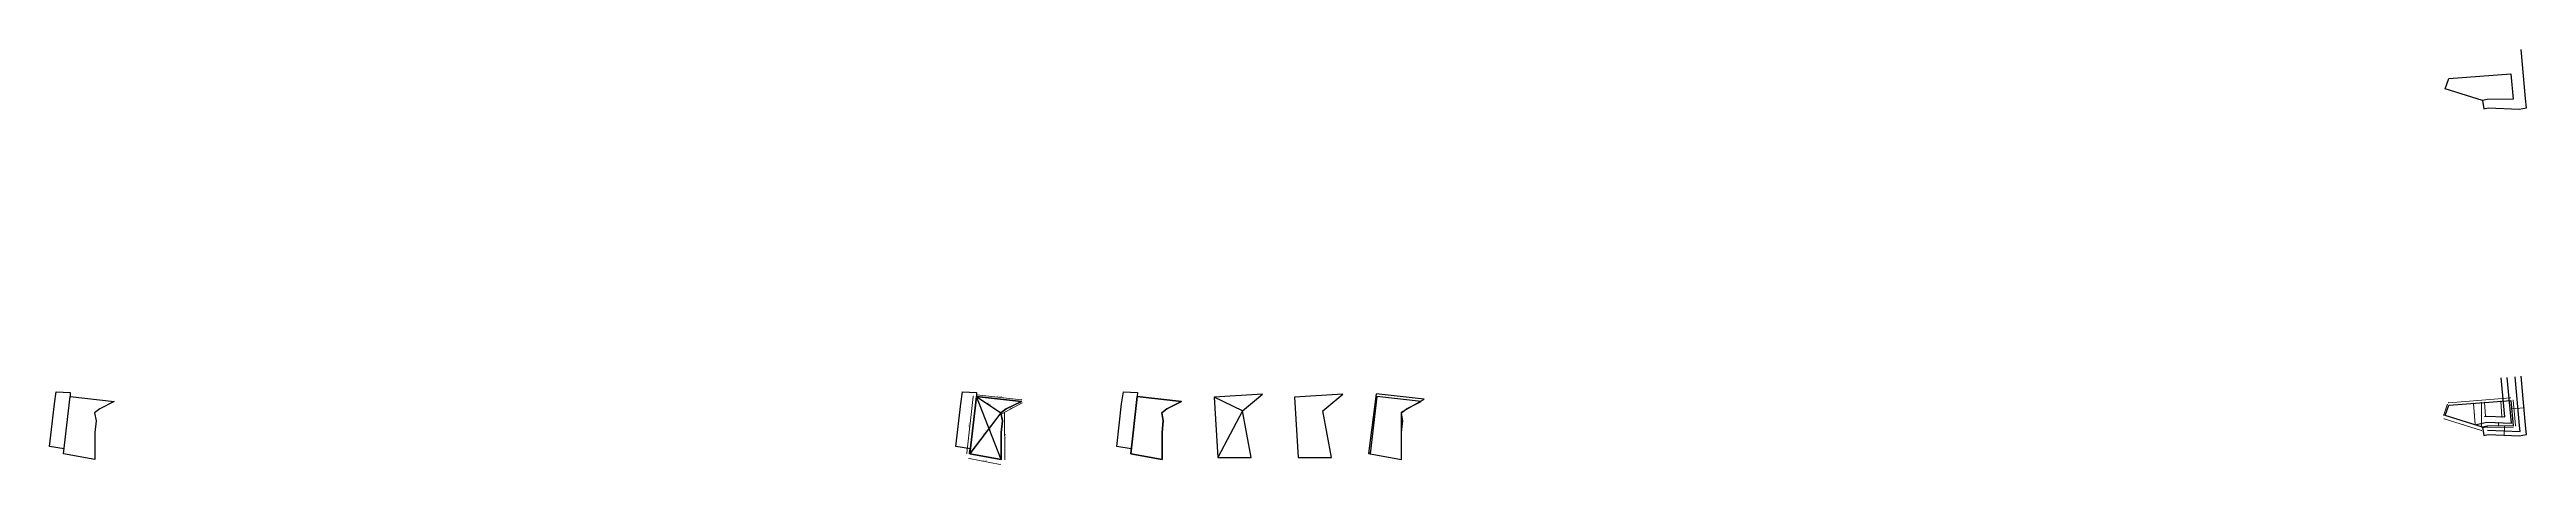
# Model space of a CAD drawing. Header units: inches. Extents: x 21312 to 154598, y -13316 to 16604.
# Drawn here: x 54699 to 79460, y -5303 to -1151 of the extents above; entities that cross this region are included whole.
import ezdxf

# ---------------------------------------------------------------- set-up
doc = ezdxf.new("R2010")
doc.units = ezdxf.units.IN
doc.header["$LTSCALE"] = 0.5
doc.header["$MEASUREMENT"] = 0
doc.header["$PDMODE"] = 66
doc.layers.add('hatch', color=9, linetype='Continuous', lineweight=0)
doc.layers.add('Toilet', color=7, linetype='Continuous', lineweight=25)
doc.styles.get("Standard").update_dxf_attribs({"font": 'arial.ttf'})
doc.dimstyles.new('S8', dxfattribs={"dimtxt": 5, "dimasz": 1, "dimexe": 6, "dimexo": 18, "dimgap": 1.9375, "dimtad": 1, "dimdec": 0, "dimzin": 3, "dimdsep": 46, "dimlunit": 4, "dimtxsty": 'Standard', "dimblk": 'dot 2', "dimcen": 12, "dimse1": 1, "dimse2": 1, "dimclrd": 1, "dimclre": 1, "dimclrt": 256, "dimadec": 0, "dimazin": 0, "dimtfac": 0.75, "dimtdec": 0, "dimtix": 1, "dimtmove": 1, "dimatfit": 3, "dimldrblk": 'DOT', "dimfxl": 1, "dimtolj": 1, "dimtzin": 0, "dimlwd": 9, "dimlwe": 9, "dimarcsym": 0})

# ---------------------------------------------------------------- blocks, each defined once
blk = doc.blocks.new('dot1')
at = {"layer": 'hatch'}
h = blk.add_hatch(color=256, dxfattribs=at)
edge = h.paths.add_edge_path()
edge.add_arc((0, 0), 1, 0, 360)
for p, q in [((3, 0), (-3, 0)), ((0, 3), (0, -3))]:
    blk.add_line(p, q, dxfattribs=at)
blk.add_circle((0, 0), 1, dxfattribs=at)
blk = doc.blocks.new('dot 2')
at = {"layer": 'hatch', "xscale": 0.5, "yscale": 0.5, "zscale": 0.5}
blk.add_blockref('dot1', (0, 0), dxfattribs=at)
blk = doc.blocks.new('*D944')
at = {"layer": 'Defpoints', "color": 0, "transparency": 16777216}
for p in [(63964, -4625), (63966, -4605), (64415, -4675)]:
    blk.add_point(p, dxfattribs=at)
at = {"layer": 'Toilet', "color": 1, "lineweight": 9, "transparency": 16777216}
blk.add_line((64416, -4655), (63967, -4606), dxfattribs=at)
for p, rotation in [((63966, -4605), 173.6625769710132), ((64417, -4656), 353.6625769710132)]:
    blk.add_blockref('dot 2', p, dxfattribs=dict(at, rotation=rotation))
at = {"layer": 'Toilet', "transparency": 16777216, "insert": (64193, -4622), "char_height": 12, "attachment_point": 5, "rotation": 353.6626}
blk.add_mtext('\\A1;37\'-10"', dxfattribs=at)
blk = doc.blocks.new('_Dot')
at = {"color": 0, "linetype": 'ByBlock', "lineweight": -2}
blk.add_line((-0.5, 0), (-1, 0), dxfattribs=at)
at = {"color": 0, "linetype": 'ByBlock', "const_width": 0.5}
blk.add_lwpolyline([(-0.25, 0, 1), (0.25, 0, 1)], format="xyb", close=True, dxfattribs=at)
blk = doc.blocks.new('*D945')
at = {"layer": 'Defpoints', "color": 0, "transparency": 16777216}
for p in [(63964, -4625), (63868, -5192), (63899, -5196)]:
    blk.add_point(p, dxfattribs=at)
at = {"layer": 'Toilet', "color": 1, "lineweight": 9, "transparency": 16777216}
blk.add_line((63933, -4622), (63868, -5191), dxfattribs=at)
for p, rotation in [((63933, -4621), 83.49005685040993), ((63868, -5192), 263.49005685041)]:
    blk.add_blockref('dot 2', p, dxfattribs=dict(at, rotation=rotation))
at = {"layer": 'Toilet', "transparency": 16777216, "insert": (63892, -4906), "char_height": 12, "attachment_point": 5, "rotation": 83.4901}
blk.add_mtext('\\A1;47\'-11"', dxfattribs=at)
blk = doc.blocks.new('*D946')
at = {"layer": 'Defpoints', "color": 0, "transparency": 16777216}
for p in [(64415, -4675), (64210, -4785), (64217, -4798)]:
    blk.add_point(p, dxfattribs=at)
at = {"layer": 'Toilet', "color": 1, "lineweight": 9, "transparency": 16777216}
blk.add_line((64421, -4688), (64218, -4797), dxfattribs=at)
for p, rotation in [((64422, -4687), 28.37910667410026), ((64217, -4798), 208.3791066741002)]:
    blk.add_blockref('dot 2', p, dxfattribs=dict(at, rotation=rotation))
at = {"layer": 'Toilet', "transparency": 16777216, "insert": (64315, -4735), "char_height": 12, "attachment_point": 5, "rotation": 28.3791}
blk.add_mtext('\\A1;19\'-5"', dxfattribs=at)
blk = doc.blocks.new('*D947')
at = {"layer": 'Defpoints', "color": 0, "transparency": 16777216}
for p in [(64210, -4785), (64212, -5254), (64248, -5254)]:
    blk.add_point(p, dxfattribs=at)
at = {"layer": 'Toilet', "color": 1, "lineweight": 9, "transparency": 16777216}
blk.add_line((64246, -4786), (64248, -5253), dxfattribs=at)
for p, rotation in [((64246, -4785), 90.20646342263882), ((64248, -5254), 270.2064634226389)]:
    blk.add_blockref('dot 2', p, dxfattribs=dict(at, rotation=rotation))
at = {"layer": 'Toilet', "transparency": 16777216, "insert": (64255, -5020), "char_height": 12, "attachment_point": 5, "rotation": 270.2065}
blk.add_mtext('\\A1;39\'-1"', dxfattribs=at)
blk = doc.blocks.new('*D949')
at = {"layer": 'Defpoints', "color": 0, "transparency": 16777216}
for p in [(63964, -4625), (64210, -4785), (64210, -4785)]:
    blk.add_point(p, dxfattribs=at)
at = {"layer": 'Toilet', "color": 1, "lineweight": 9, "transparency": 16777216}
blk.add_line((63965, -4625), (64209, -4785), dxfattribs=at)
for p, rotation in [((63964, -4625), 146.8266123415841), ((64210, -4785), 326.8266123415841)]:
    blk.add_blockref('dot 2', p, dxfattribs=dict(at, rotation=rotation))
at = {"layer": 'Toilet', "transparency": 16777216, "insert": (64091, -4698), "char_height": 12, "attachment_point": 5, "rotation": 326.8266}
blk.add_mtext('\\A1;24\'-6"', dxfattribs=at)
blk = doc.blocks.new('*D950')
at = {"layer": 'Defpoints', "color": 0, "transparency": 16777216}
for p in [(63964, -4625), (63964, -4625), (64212, -5254)]:
    blk.add_point(p, dxfattribs=at)
at = {"layer": 'Toilet', "color": 1, "lineweight": 9, "transparency": 16777216}
blk.add_line((64211, -5253), (63964, -4625), dxfattribs=at)
for p, rotation in [((63964, -4625), 111.4851475762037), ((64212, -5254), 291.4851475762038)]:
    blk.add_blockref('dot 2', p, dxfattribs=dict(at, rotation=rotation))
at = {"layer": 'Toilet', "transparency": 16777216, "insert": (64095, -4936), "char_height": 12, "attachment_point": 5, "rotation": 291.4851}
blk.add_mtext('\\A1;56\'-4"', dxfattribs=at)
blk = doc.blocks.new('*D951')
at = {"layer": 'Defpoints', "color": 0, "transparency": 16777216}
for p in [(64210, -4785), (63899, -5196), (63899, -5196)]:
    blk.add_point(p, dxfattribs=at)
at = {"layer": 'Toilet', "color": 1, "lineweight": 9, "transparency": 16777216}
blk.add_line((64209, -4786), (63899, -5195), dxfattribs=at)
for p, rotation in [((64210, -4785), 52.81806710943047), ((63899, -5196), 232.8180671094305)]:
    blk.add_blockref('dot 2', p, dxfattribs=dict(at, rotation=rotation))
at = {"layer": 'Toilet', "transparency": 16777216, "insert": (64048, -4986), "char_height": 12, "attachment_point": 5, "rotation": 52.8181}
blk.add_mtext('\\A1;42\'-11"', dxfattribs=at)
blk = doc.blocks.new('*D952')
at = {"layer": 'Defpoints', "color": 0, "transparency": 16777216}
for p in [(63892, -5195), (63899, -5196), (63904, -5148)]:
    blk.add_point(p, dxfattribs=at)
at = {"layer": 'Toilet', "color": 1, "lineweight": 9, "transparency": 16777216}
blk.add_line((63898, -5148), (63892, -5194), dxfattribs=at)
for p, rotation in [((63892, -5195), 263.4900568504191), ((63898, -5147), 83.49005685041905)]:
    blk.add_blockref('dot 2', p, dxfattribs=dict(at, rotation=rotation))
at = {"layer": 'Toilet', "transparency": 16777216, "insert": (63891, -5171), "char_height": 5, "attachment_point": 5, "rotation": 83.4901}
blk.add_mtext('\\A1;4\'-0"', dxfattribs=at)
blk = doc.blocks.new('*D953')
at = {"layer": 'Defpoints', "color": 0, "transparency": 16777216}
for p in [(67885, -5192), (67902, -5196), (67904, -5188)]:
    blk.add_point(p, dxfattribs=at)
at = {"layer": 'Toilet', "color": 1, "lineweight": 9, "transparency": 16777216}
blk.add_line((67887, -5185), (67903, -5188), dxfattribs=at)
for p, rotation in [((67886, -5185), 169.4528006292051), ((67904, -5188), 349.4528006292051)]:
    blk.add_blockref('dot 2', p, dxfattribs=dict(at, rotation=rotation))
at = {"layer": 'Toilet', "transparency": 16777216, "insert": (67896, -5182), "char_height": 5, "attachment_point": 5, "rotation": 349.4528}
blk.add_mtext('\\A1;1\'-6"', dxfattribs=at)
blk = doc.blocks.new('*D954')
at = {"layer": 'Defpoints', "color": 0, "transparency": 16777216}
for p in [(79301, -4637), (79303, -4662), (78684, -4710)]:
    blk.add_point(p, dxfattribs=at)
at = {"layer": 'Toilet', "color": 1, "lineweight": 9, "transparency": 16777216}
blk.add_line((78683, -4685), (79300, -4637), dxfattribs=at)
for p, rotation in [((78682, -4685), 184.4456876386773), ((79301, -4637), 4.445687638677336)]:
    blk.add_blockref('dot 2', p, dxfattribs=dict(at, rotation=rotation))
at = {"layer": 'Toilet', "transparency": 16777216, "insert": (78991, -4656), "char_height": 5, "attachment_point": 5, "rotation": 4.4457}
blk.add_mtext('\\A1;51\'-9"', dxfattribs=at)
blk = doc.blocks.new('*D955')
at = {"layer": 'Defpoints', "color": 0, "transparency": 16777216}
for p in [(79303, -4662), (79328, -4918), (79352, -4915)]:
    blk.add_point(p, dxfattribs=at)
at = {"layer": 'Toilet', "color": 1, "lineweight": 9, "transparency": 16777216}
blk.add_line((79327, -4661), (79351, -4914), dxfattribs=at)
for p, rotation in [((79327, -4660), 95.58252679093293), ((79352, -4915), 275.5825267909329)]:
    blk.add_blockref('dot 2', p, dxfattribs=dict(at, rotation=rotation))
at = {"layer": 'Toilet', "transparency": 16777216, "insert": (79343, -4787), "char_height": 5, "attachment_point": 5, "rotation": 275.5825}
blk.add_mtext('\\A1;21\'-5"', dxfattribs=at)
blk = doc.blocks.new('*D956')
at = {"layer": 'Defpoints', "color": 0, "transparency": 16777216}
for p in [(79066, -4920), (79066, -4932), (79328, -4918)]:
    blk.add_point(p, dxfattribs=at)
at = {"layer": 'Toilet', "color": 1, "lineweight": 9, "transparency": 16777216}
blk.add_line((79327, -4931), (79067, -4932), dxfattribs=at)
for p, rotation in [((79066, -4932), 180.3880903765517), ((79328, -4931), 0.3880903765517463)]:
    blk.add_blockref('dot 2', p, dxfattribs=dict(at, rotation=rotation))
at = {"layer": 'Toilet', "transparency": 16777216, "insert": (79197, -4927), "char_height": 5, "attachment_point": 5, "rotation": 0.3881}
blk.add_mtext('\\A1;21\'-10"', dxfattribs=at)
blk = doc.blocks.new('*D957')
at = {"layer": 'Defpoints', "color": 0, "transparency": 16777216}
for p in [(79021, -4929), (79023, -4937), (79066, -4920)]:
    blk.add_point(p, dxfattribs=at)
at = {"layer": 'Toilet', "color": 1, "lineweight": 9, "transparency": 16777216}
blk.add_line((79067, -4928), (79024, -4936), dxfattribs=at)
for p, rotation in [((79023, -4937), 191.6607173952628), ((79068, -4927), 11.66071739526284)]:
    blk.add_blockref('dot 2', p, dxfattribs=dict(at, rotation=rotation))
at = {"layer": 'Toilet', "transparency": 16777216, "insert": (79044, -4928), "char_height": 5, "attachment_point": 5, "rotation": 11.6607}
blk.add_mtext('\\A1;3\'-10"', dxfattribs=at)
blk = doc.blocks.new('*D958')
at = {"layer": 'Defpoints', "color": 0, "transparency": 16777216}
for p in [(78637, -4846), (78647, -4813), (79021, -4929)]:
    blk.add_point(p, dxfattribs=at)
at = {"layer": 'Toilet', "color": 1, "lineweight": 9, "transparency": 16777216}
blk.add_line((79010, -4962), (78638, -4847), dxfattribs=at)
for p, rotation in [((78637, -4846), 162.8047614473128), ((79011, -4962), 342.8047614473128)]:
    blk.add_blockref('dot 2', p, dxfattribs=dict(at, rotation=rotation))
at = {"layer": 'Toilet', "transparency": 16777216, "insert": (78825, -4900), "char_height": 5, "attachment_point": 5, "rotation": 342.8048}
blk.add_mtext('\\A1;32\'-7"', dxfattribs=at)
blk = doc.blocks.new('*D959')
at = {"layer": 'Defpoints', "color": 0, "transparency": 16777216}
for p in [(78647, -4813), (78669, -4705), (78684, -4710)]:
    blk.add_point(p, dxfattribs=at)
at = {"layer": 'Toilet', "color": 1, "lineweight": 9, "transparency": 16777216}
blk.add_line((78633, -4807), (78668, -4706), dxfattribs=at)
for p, rotation in [((78669, -4705), 70.66672790311381), ((78632, -4808), 250.6667279031138)]:
    blk.add_blockref('dot 2', p, dxfattribs=dict(at, rotation=rotation))
at = {"layer": 'Toilet', "transparency": 16777216, "insert": (78646, -4755), "char_height": 5, "attachment_point": 5, "rotation": 70.6667}
blk.add_mtext('\\A1;9\'-1"', dxfattribs=at)
blk = doc.blocks.new('*D960')
at = {"layer": 'Defpoints', "color": 0, "transparency": 16777216}
for p in [(79316, -4790), (79436, -4736), (79439, -4779)]:
    blk.add_point(p, dxfattribs=at)
at = {"layer": 'Toilet', "color": 1, "lineweight": 9, "transparency": 16777216}
blk.add_line((79313, -4747), (79435, -4736), dxfattribs=at)
for p, rotation in [((79312, -4747), 185.1661865420241), ((79436, -4736), 5.166186542024103)]:
    blk.add_blockref('dot 2', p, dxfattribs=dict(at, rotation=rotation))
at = {"layer": 'Toilet', "transparency": 16777216, "insert": (79373, -4737), "char_height": 5, "attachment_point": 5, "rotation": 5.1662}
blk.add_mtext('\\A1;10\'-4"', dxfattribs=at)
blk = doc.blocks.new('*D961')
at = {"layer": 'Defpoints', "color": 0, "transparency": 16777216}
for p in [(79197, -4919), (79193, -5009), (79236, -5010)]:
    blk.add_point(p, dxfattribs=at)
at = {"layer": 'Toilet', "color": 1, "lineweight": 9, "transparency": 16777216}
blk.add_line((79240, -4921), (79236, -5009), dxfattribs=at)
for p, rotation in [((79240, -4920), 87.69863891291932), ((79236, -5010), 267.6986389129193)]:
    blk.add_blockref('dot 2', p, dxfattribs=dict(at, rotation=rotation))
at = {"layer": 'Toilet', "transparency": 16777216, "insert": (79233, -4965), "char_height": 5, "attachment_point": 5, "rotation": 87.6986}
blk.add_mtext('\\A1;7\'-6"', dxfattribs=at)
blk = doc.blocks.new('*D962')
at = {"layer": 'Defpoints', "color": 0, "transparency": 16777216}
for p in [(79202, -4670), (79232, -4667), (79244, -4827)]:
    blk.add_point(p, dxfattribs=at)
at = {"layer": 'Toilet', "color": 1, "lineweight": 9, "transparency": 16777216}
blk.add_line((79215, -4828), (79203, -4671), dxfattribs=at)
for p, rotation in [((79202, -4670), 94.44568763867561), ((79215, -4829), 274.4456876386756)]:
    blk.add_blockref('dot 2', p, dxfattribs=dict(at, rotation=rotation))
at = {"layer": 'Toilet', "transparency": 16777216, "insert": (79213, -4749), "char_height": 5, "attachment_point": 5, "rotation": 274.4457}
blk.add_mtext('\\A1;13\'-4"', dxfattribs=at)
blk = doc.blocks.new('*D963')
at = {"layer": 'Defpoints', "color": 0, "transparency": 16777216}
for p in [(79039, -4682), (79049, -4682), (79060, -4819)]:
    blk.add_point(p, dxfattribs=at)
at = {"layer": 'Toilet', "color": 1, "lineweight": 9, "transparency": 16777216}
blk.add_line((79050, -4819), (79039, -4683), dxfattribs=at)
for p, rotation in [((79039, -4682), 94.44568763867457), ((79050, -4820), 274.4456876386745)]:
    blk.add_blockref('dot 2', p, dxfattribs=dict(at, rotation=rotation))
at = {"layer": 'Toilet', "transparency": 16777216, "insert": (79049, -4751), "char_height": 5, "attachment_point": 5, "rotation": 274.4457}
blk.add_mtext('\\A1;11\'-6"', dxfattribs=at)
blk = doc.blocks.new('*D964')
at = {"layer": 'Defpoints', "color": 0, "transparency": 16777216}
for p in [(79181, -4919), (79188, -4884), (79188, -4919)]:
    blk.add_point(p, dxfattribs=at)
at = {"layer": 'Toilet', "color": 1, "lineweight": 9, "transparency": 16777216}
blk.add_line((79180, -4885), (79181, -4918), dxfattribs=at)
for p, rotation in [((79180, -4884), 90.38809037654718), ((79181, -4919), 270.3880903765472)]:
    blk.add_blockref('dot 2', p, dxfattribs=dict(at, rotation=rotation))
at = {"layer": 'Toilet', "transparency": 16777216, "insert": (79185, -4902), "char_height": 5, "attachment_point": 5, "rotation": 270.3881}
blk.add_mtext('\\A1;2\'-10"', dxfattribs=at)
blk = doc.blocks.new('*D965')
at = {"layer": 'Defpoints', "color": 0, "transparency": 16777216}
for p in [(79002, -4685), (79009, -4685), (79021, -4929)]:
    blk.add_point(p, dxfattribs=at)
at = {"layer": 'Toilet', "color": 1, "lineweight": 9, "transparency": 16777216}
blk.add_line((79009, -4928), (79009, -4686), dxfattribs=at)
for p, rotation in [((79009, -4685), 90), ((79009, -4929), 270)]:
    blk.add_blockref('dot 2', p, dxfattribs=dict(at, rotation=rotation))
at = {"layer": 'Toilet', "transparency": 16777216, "insert": (79004, -4807), "char_height": 5, "attachment_point": 5, "rotation": 90}
blk.add_mtext('\\A1;20\'-4"', dxfattribs=at)
blk = doc.blocks.new('*D966')
at = {"layer": 'Defpoints', "color": 0, "transparency": 16777216}
for p in [(78928, -4691), (78932, -4691), (78945, -4905)]:
    blk.add_point(p, dxfattribs=at)
at = {"layer": 'Toilet', "color": 1, "lineweight": 9, "transparency": 16777216}
blk.add_line((78948, -4904), (78932, -4692), dxfattribs=at)
for p, rotation in [((78932, -4691), 94.44568763867544), ((78949, -4905), 274.4456876386755)]:
    blk.add_blockref('dot 2', p, dxfattribs=dict(at, rotation=rotation))
at = {"layer": 'Toilet', "transparency": 16777216, "insert": (78945, -4798), "char_height": 5, "attachment_point": 5, "rotation": 274.4457}
blk.add_mtext('\\A1;17\'-11"', dxfattribs=at)

msp = doc.modelspace()

# ---------------------------------------------------------------- linework, layer by layer
at = {"layer": 'Toilet'}
for p, q in [((63964, -4624.6), (64210.1, -4785.4)), ((64211.7, -5254), (63964, -4624.6)), ((66823.8, -4598.2), (66342, -4631.1)), ((66623.5, -4765.5), (66342, -4631.1)), ((66342, -4631.1), (66376.4, -5232.2)), ((66623.5, -4765.5), (66823.8, -4598.2)), ((67627, -4598.2), (67145.2, -4631.1)), ((67145.2, -4631.1), (67179.6, -5232.2)), ((67426.7, -4765.5), (67627, -4598.2)), ((64210.1, -4785.4), (63898.8, -5195.7)), ((66623.5, -4765.5), (66376.4, -5232.2)), ((66712.4, -5232.2), (66623.5, -4765.5)), ((67515.6, -5232.2), (67426.7, -4765.5)), ((66376.4, -5232.2), (66712.4, -5232.2)), ((67179.6, -5232.2), (67515.6, -5232.2))]:
    msp.add_line(p, q, dxfattribs=at)
for points in [[(79021, -1659.8), (79033.2, -1744.2), (79076.1, -1735), (79385.7, -1747.4), (79460.1, -1733.3), (79451.2, -1639.7), (79407, -1150.8)], [(78647.4, -1544.2), (78683.5, -1441.1), (79303.1, -1392.9), (79328.1, -1648.8), (79066.1, -1650.5), (79021, -1659.8), (78647.4, -1544.2)], [(78945.1, -4905.3), (79065.4, -4879.4), (79309.8, -4889.2), (79268.5, -4432.3)], [(79021, -4928.8), (79033.2, -5013.2), (79076.1, -5004), (79385.7, -5016.4), (79460.1, -5002.3), (79451.2, -4908.7), (79407, -4419.8)], [(79041.6, -4823.2), (79060.2, -4819.2), (79243.9, -4826.5), (79208.8, -4437.7)], [(79070.9, -4959.1), (79072.2, -4958.8), (79396.9, -4971.8), (79391.4, -4914.3), (79347.2, -4425.2)], [(54843.9, -5148.1), (54698.6, -5122.8), (54746.9, -4694.9), (54764.9, -4577.4), (54905.5, -4583.6), (54903.6, -4624.6)], [(63904.3, -5148.1), (63758.9, -5122.8), (63807.3, -4694.9), (63825.3, -4577.4), (63965.8, -4583.6), (63964, -4624.6)], [(65513.1, -5148.1), (65367.8, -5122.8), (65416.1, -4694.9), (65434.1, -4577.4), (65574.7, -4583.6), (65572.8, -4624.6)], [(78647.4, -4813.2), (78683.5, -4710.1), (79303.1, -4661.9), (79328.1, -4917.7), (79066.1, -4919.5), (79021, -4928.8), (78647.4, -4813.2)]]:
    msp.add_lwpolyline(points, dxfattribs=at)
for points in [[(54903.6, -4624.6), (55346, -4674.1), (55200.1, -4745.2), (55149.7, -4785.4), (55163.3, -4866.2), (55151.6, -4984.5), (55151.4, -5254), (54838.5, -5195.7)], [(63964, -4624.6), (64415.1, -4674.7), (64260.4, -4745.2), (64210.1, -4785.4), (64225.8, -4866.2), (64211.9, -4984.5), (64211.7, -5254), (63898.8, -5195.7)], [(64225.8, -4866.2), (64210.1, -4785.4), (64260.4, -4745.2), (64415.1, -4674.7), (63964, -4624.6), (63898.8, -5195.7), (64211.7, -5254), (64211.9, -4984.5)], [(65572.8, -4624.6), (66015.2, -4674.1), (65869.3, -4745.2), (65818.9, -4785.4), (65832.5, -4866.2), (65820.7, -4984.5), (65820.6, -5254), (65507.6, -5195.7)], [(65820.7, -4984.5), (65832.5, -4866.2), (65818.9, -4785.4), (65869.3, -4745.2), (66015.2, -4674.1), (65572.8, -4624.6), (65507.6, -5195.7), (65820.6, -5254)]]:
    msp.add_lwpolyline(points, close=True, dxfattribs=at)
at = {"layer": 'Toilet', "color": 242, "true_color": 0xcd2027}
msp.add_lwpolyline([(68213.4, -4779), (68440.9, -4651.2), (67961.2, -4595.3), (67885.1, -5192.5), (68215.4, -5254)], close=True, dxfattribs=at)
at = {"layer": 'Toilet', "color": 114, "true_color": 0x139b48}
msp.add_lwpolyline([(68215.5, -4984.5), (68227.3, -4866.2), (68213.7, -4785.4), (68264.1, -4745.2), (68410, -4674.1), (67967.6, -4624.6), (67902.4, -5195.7), (68215.4, -5254)], close=True, dxfattribs=at)

# ---------------------------------------------------------------- dimensions: what is measured, and where the dimension line sits
at = {"layer": 'Toilet'}
for p1, p2, distance, override, picture, middle in [((63964, -4624.6), (63898.8, -5195.7), -31.4, {"dimtxt": 12, "dimfxl": 2, "dimfxlon": 1, "dimarcsym": 1}, '*D945', (63892.3, -4905.7)), ((64211.7, -5254), (63964, -4624.6), 0, {"dimtxt": 12, "dimfxl": 2, "dimfxlon": 1, "dimarcsym": 1}, '*D950', (64095.4, -4936.3)), ((63964, -4624.6), (64210.1, -4785.4), 0, {"dimtxt": 12, "dimfxl": 2, "dimfxlon": 1, "dimarcsym": 1}, '*D949', (64091.4, -4698.2)), ((64415.1, -4674.7), (63964, -4624.6), -19.3, {"dimtxt": 12, "dimfxl": 2, "dimfxlon": 1, "dimarcsym": 1}, '*D944', (64192.5, -4622.5)), ((64415.1, -4674.7), (64210.1, -4785.4), 14.2, {"dimtxt": 12, "dimfxl": 2, "dimfxlon": 1, "dimarcsym": 1}, '*D946', (64315.5, -4735.5)), ((78647.4, -4813.2), (78683.5, -4710.1), 15.8, {"dimfxl": 2, "dimfxlon": 1, "dimarcsym": 1}, '*D959', (78646.3, -4754.9)), ((78683.5, -4710.1), (79303.1, -4661.9), 25.1, {"dimfxl": 2, "dimfxlon": 1, "dimarcsym": 1}, '*D954', (78991, -4656.5)), ((78945.1, -4905.3), (78928.4, -4691), -3.4, {"dimfxl": 2, "dimfxlon": 1, "dimarcsym": 1}, '*D966', (78944.6, -4797.6)), ((79060.2, -4819.2), (79049.5, -4681.6), 10.3, {"dimfxl": 2, "dimfxlon": 1, "dimarcsym": 1}, '*D963', (79049, -4750.8)), ((79243.9364, -4826.5491), (79231.5679, -4667.4651), 29.207, {"dimfxl": 2, "dimfxlon": 1, "dimarcsym": 1}, '*D962', (79213.1116, -4748.9228)), ((79303.1, -4661.9), (79328.1, -4917.7), 23.5, {"dimfxl": 2, "dimfxlon": 1, "dimarcsym": 1}, '*D955', (79343.5, -4787.1)), ((64210.1, -4785.4), (63898.8, -5195.7), 0, {"dimtxt": 12, "dimfxl": 2, "dimfxlon": 1, "dimarcsym": 1}, '*D951', (64048.1, -4985.8)), ((64210.1, -4785.4), (64211.7, -5254), 36.4, {"dimtxt": 12, "dimfxl": 2, "dimfxlon": 1, "dimarcsym": 1}, '*D947', (64255.4, -5019.5)), ((79021, -4928.8), (78647.4, -4813.2), 34.7, {"dimfxl": 2, "dimfxlon": 1, "dimarcsym": 1}, '*D958', (78825.3, -4899.9)), ((79066.1, -4919.5), (79021, -4928.8), 8, {"dimfxl": 2, "dimfxlon": 1, "dimarcsym": 1}, '*D957', (79044.3, -4927.6)), ((79328.1, -4917.7), (79066.1, -4919.5), 12.8, {"dimfxl": 2, "dimfxlon": 1, "dimarcsym": 1}, '*D956', (79197.2, -4926.9)), ((79187.6, -4884.3), (79187.8, -4918.7), -7.2, {"dimfxl": 2, "dimfxlon": 1, "dimarcsym": 1}, '*D964', (79185, -4901.5)), ((79197.1, -4918.6), (79193.5, -5008.7), 42.6, {"dimfxl": 2, "dimfxlon": 1, "dimarcsym": 1}, '*D961', (79233.3, -4965.2)), ((79315.6, -4789.8), (79439.4, -4778.6), 43.3, {"dimfxl": 2, "dimfxlon": 1, "dimarcsym": 1}, '*D960', (79373.2, -4736.7)), ((63904.3, -5148.1), (63898.8, -5195.7), -6.6, {"dimfxl": 2, "dimfxlon": 1, "dimarcsym": 1}, '*D952', (63890.6, -5170.6)), ((67885.1, -5192.5), (67902.4, -5195.7), 7.7, {"dimfxl": 2, "dimfxlon": 1, "dimarcsym": 1}, '*D953', (67896, -5182.2))]:
    dim = msp.add_aligned_dim(p1=p1, p2=p2, distance=distance, dimstyle='S8', override=override, dxfattribs=at)
    dim.commit()
    dim.dimension.update_dxf_attribs({"geometry": picture, "text_midpoint": middle})
dim = msp.add_linear_dim(base=(79008.6912, -4685.3055), p1=(79021.0364, -4928.8215), p2=(79002.1036, -4685.3055), angle=90, dimstyle='S8', override={"dimfxl": 2, "dimfxlon": 1, "dimarcsym": 1}, dxfattribs=at)
dim.commit()
dim.dimension.update_dxf_attribs({"geometry": '*D965', "text_midpoint": (79004.2008, -4807.0635)})
msp.add_aligned_dim(p1=(63898.8, -5195.7), p2=(64211.7, -5254), distance=-48.8, dimstyle='S8', override={"dimtxt": 12, "dimfxl": 2, "dimfxlon": 1, "dimarcsym": 1}, dxfattribs=at).render()

doc.saveas('drawing.dxf')
